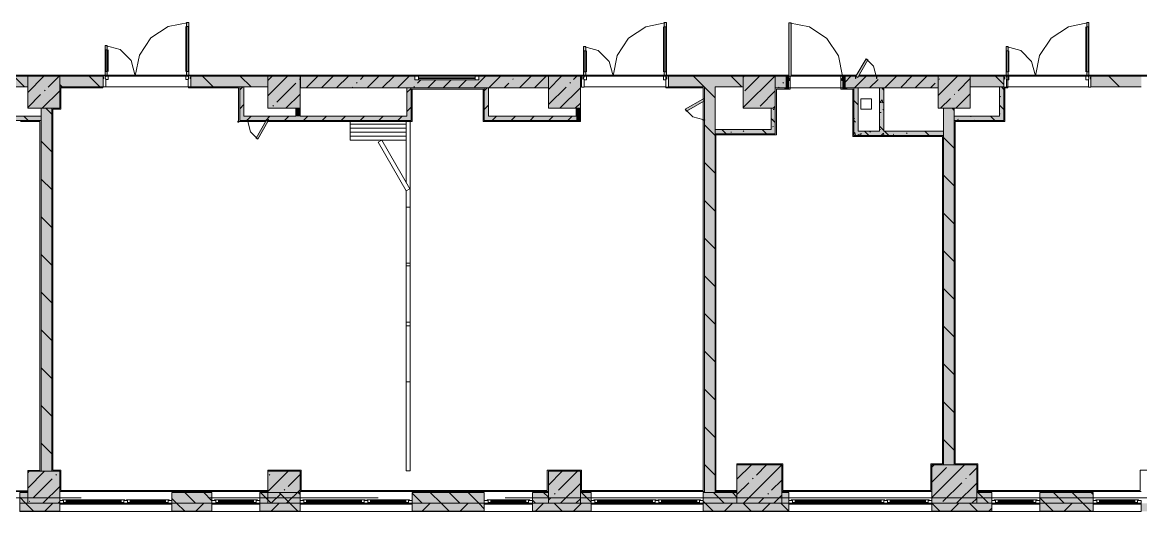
# Model space of a CAD drawing. Header units: millimetres. Extents: x -3817 to 677485, y -22715 to 103890.
# Drawn here: x 24046.1 to 24211, y -19605.9 to -19533.7 of the extents above; entities that cross this region are included whole.
import ezdxf

# ---------------------------------------------------------------- set-up
doc = ezdxf.new("R2010")
doc.units = ezdxf.units.MM
doc.layers.add('PDF _Геометрия', color=7, linetype='Continuous', true_color=0x1d1d1d)
doc.layers.add('PDF _Сплошная заливка', color=7, linetype='Continuous', true_color=0xffffff)

msp = doc.modelspace()

# ---------------------------------------------------------------- hatches: boundary and pattern name
at = {"layer": 'PDF _Сплошная заливка', "true_color": 0xe2e2e2, "transparency": 33554559}
msp.add_hatch(color=254, dxfattribs=at).paths.add_polyline_path([(24140.78, -19541.63), (24141.09, -19541.63), (24141.09, -19533.76), (24140.78, -19533.76), (24140.78, -19540.34)])
at = {"layer": 'PDF _Сплошная заливка', "transparency": 33554559}
h = msp.add_hatch(color=256, dxfattribs=at)
h.paths.add_polyline_path([(24082.35, -19543.25), (24082.35, -19541.67), (24070.98, -19541.67), (24070.98, -19543.25), (24078.81, -19543.25)], flags=0)
h.paths.add_polyline_path([(24042.2, -19543.25), (24046.92, -19543.25), (24046.92, -19541.67), (24041.41, -19541.67), (24041.41, -19542.22), (24035.11, -19542.22), (24035.11, -19541.67), (24016.21, -19541.67), (24016.21, -19543.25), (24041.57, -19543.25)], flags=0)
h.paths.add_polyline_path([(23995.07, -19543.25), (24011.49, -19543.25), (24011.49, -19541.67), (23995.07, -19541.67)], flags=0)
h.paths.add_polyline_path([(24058.03, -19543.25), (24058.03, -19541.67), (24051.65, -19541.67), (24051.65, -19543.25), (24053.96, -19543.25)], flags=0)
h.paths.add_polyline_path([(23982.12, -19543.25), (23982.12, -19541.67), (23980.55, -19541.67), (23980.55, -19543.25)], flags=0)
for points in [[(24123.69, -19543.4), (24123.69, -19541.67), (24113.45, -19541.67), (24113.45, -19542.22), (24104, -19542.22), (24104, -19541.67), (24087.16, -19541.67), (24087.16, -19543.4), (24120.02, -19543.4)], [(24128.42, -19546.39), (24128.42, -19541.67), (24123.69, -19541.67), (24123.69, -19546.39), (24127.36, -19546.39)], [(24142.05, -19543.25), (24152.43, -19543.25), (24152.43, -19541.67), (24141.41, -19541.67), (24141.41, -19543.25)], [(24048.89, -19548.21), (24048.89, -19547.58), (24042.2, -19547.58), (24042.2, -19548.21), (24046.62, -19548.21)], [(24102.83, -19548.21), (24102.83, -19547.58), (24078.18, -19547.58), (24078.18, -19548.21), (24090.66, -19548.21)], [(24127.79, -19548.21), (24127.79, -19547.58), (24114.24, -19547.58), (24114.24, -19548.21), (24127.36, -19548.21)], [(24183.48, -19598.99), (24183.54, -19598.99), (24183.54, -19546.39), (24181.96, -19546.39), (24181.96, -19598.99)], [(24082.35, -19604.66), (24087.08, -19604.66), (24087.08, -19599.94), (24082.35, -19599.94), (24082.35, -19601.98)], [(24123.69, -19604.66), (24128.42, -19604.66), (24128.42, -19599.94), (24123.69, -19599.94), (24123.69, -19601.98)]]:
    msp.add_hatch(color=256, dxfattribs=at).paths.add_polyline_path(points)
h = msp.add_hatch(color=256, dxfattribs=at)
h.paths.add_polyline_path([(24181.17, -19543.4), (24181.17, -19541.67), (24169.41, -19541.67), (24169.32, -19541.83), (24168.97, -19541.67), (24167.43, -19541.67), (24167.43, -19543.4), (24178.75, -19543.4)], flags=0)
h.paths.add_polyline_path([(24157.15, -19543.4), (24158.77, -19543.4), (24158.77, -19541.67), (24157.15, -19541.67)], flags=0)
h = msp.add_hatch(color=256, dxfattribs=at)
h.paths.add_polyline_path([(24250.3, -19543.25), (24250.3, -19541.67), (24234.71, -19541.67), (24234.71, -19542.22), (24225.26, -19542.22), (24225.26, -19541.67), (24215.81, -19541.67), (24215.81, -19543.25), (24244.79, -19543.25)], flags=0)
h.paths.add_polyline_path([(24190.22, -19543.25), (24190.85, -19543.25), (24190.86, -19541.67), (24185.89, -19541.67), (24185.89, -19543.25), (24186.09, -19543.25)], flags=0)
h.paths.add_polyline_path([(24203.69, -19543.25), (24211.09, -19543.25), (24211.09, -19541.67), (24203.69, -19541.67)], flags=0)
h = msp.add_hatch(color=256, dxfattribs=at)
h.paths.add_polyline_path([(24217.86, -19604.66), (24217.86, -19603.09), (24215.81, -19603.09), (24215.81, -19604.66)], flags=0)
h.paths.add_polyline_path([(24204, -19604.66), (24204, -19603.09), (24196.13, -19603.09), (24196.13, -19604.66), (24200.77, -19604.66)], flags=0)
h.paths.add_polyline_path([(24237.47, -19604.66), (24243.21, -19604.66), (24243.21, -19603.09), (24234.4, -19603.09), (24234.4, -19604.66)], flags=0)
h.paths.add_polyline_path([(24123.69, -19604.66), (24123.69, -19603.09), (24121.33, -19603.09), (24121.33, -19604.66)], flags=0)
h.paths.add_polyline_path([(24129.99, -19604.66), (24129.99, -19603.09), (24128.42, -19603.09), (24128.42, -19604.66)], flags=0)
h.paths.add_polyline_path([(24146.52, -19604.66), (24151.49, -19604.66), (24151.49, -19603.09), (24146.52, -19603.09)], flags=0)
h.paths.add_polyline_path([(24105.34, -19604.66), (24114.24, -19604.66), (24114.24, -19603.09), (24103.61, -19603.09), (24103.61, -19604.66)], flags=0)
h.paths.add_polyline_path([(24158.1, -19604.66), (24159.12, -19604.66), (24159.12, -19603.09), (24158.1, -19603.09), (24158.1, -19604.51)], flags=0)
h.paths.add_polyline_path([(24189.05, -19604.66), (24189.05, -19603.09), (24186.84, -19603.09), (24186.84, -19604.66)], flags=0)
h.paths.add_polyline_path([(24081.17, -19604.66), (24087.08, -19604.66), (24087.08, -19603.09), (24081.17, -19603.09)], flags=0)
h.paths.add_polyline_path([(24038.65, -19604.66), (24038.65, -19603.09), (24032.75, -19603.09), (24032.75, -19604.66)], flags=0)
h.paths.add_polyline_path([(24046.92, -19604.66), (24046.92, -19603.09), (24045.74, -19603.09), (24045.74, -19604.66), (24046.62, -19604.66)], flags=0)
h.paths.add_polyline_path([(24068.18, -19604.66), (24074.09, -19604.66), (24074.09, -19603.09), (24068.18, -19603.09)], flags=0)
h.paths.add_polyline_path([(24009.92, -19604.66), (24011.49, -19604.66), (24011.49, -19603.09), (24004.96, -19603.09), (24004.96, -19604.66)], flags=0)
h = msp.add_hatch(color=256, dxfattribs=at)
h.paths.add_polyline_path([(24234.4, -19605.84), (24243.21, -19605.84), (24243.21, -19604.66), (24234.4, -19604.66)], flags=0)
h.paths.add_polyline_path([(24252.82, -19605.84), (24252.82, -19604.66), (24250.3, -19604.66), (24250.3, -19605.84), (24252.15, -19605.84)], flags=0)
h.paths.add_polyline_path([(24159.12, -19605.84), (24159.12, -19604.66), (24146.52, -19604.66), (24146.52, -19605.84), (24149.39, -19605.84)], flags=0)
h.paths.add_polyline_path([(24180.22, -19605.84), (24189.05, -19605.84), (24189.05, -19604.66), (24180.22, -19604.66)], flags=0)
h.paths.add_polyline_path([(24127.36, -19605.84), (24129.99, -19605.84), (24129.99, -19604.66), (24121.33, -19604.66), (24121.33, -19605.84)], flags=0)
h.paths.add_polyline_path([(24196.13, -19605.84), (24204, -19605.84), (24204, -19604.66), (24196.13, -19604.66)], flags=0)
h.paths.add_polyline_path([(24215.81, -19605.84), (24217.86, -19605.84), (24217.86, -19604.66), (24211.09, -19604.66), (24211.09, -19605.84), (24215.45, -19605.84)], flags=0)
h.paths.add_polyline_path([(24087.08, -19605.84), (24087.08, -19604.66), (24081.17, -19604.66), (24081.17, -19605.84), (24083.32, -19605.84)], flags=0)
h.paths.add_polyline_path([(24051.65, -19605.84), (24051.65, -19604.66), (24045.74, -19604.66), (24045.74, -19605.84), (24046.62, -19605.84)], flags=0)
h.paths.add_polyline_path([(24114.24, -19605.84), (24114.24, -19604.66), (24103.61, -19604.66), (24103.61, -19605.84), (24105.34, -19605.84)], flags=0)
h.paths.add_polyline_path([(24068.18, -19605.84), (24074.09, -19605.84), (24074.09, -19604.66), (24068.18, -19604.66)], flags=0)
h.paths.add_polyline_path([(24038.65, -19605.84), (24038.65, -19604.66), (24032.75, -19604.66), (24032.75, -19605.84)], flags=0)
h.paths.add_polyline_path([(23980.55, -19605.84), (23980.55, -19604.66), (23949.13, -19604.66), (23949.13, -19605.84), (23973.21, -19605.84)], flags=0)
h.paths.add_polyline_path([(24009.92, -19605.84), (24016.21, -19605.84), (24016.21, -19604.66), (24004.96, -19604.66), (24004.96, -19605.84)], flags=0)

# ---------------------------------------------------------------- linework, layer by layer
at = {"layer": 'PDF _Геометрия', "color": 253, "lineweight": 9, "true_color": 0xaaaaaa}
for points in [[(24058.42, -19542.14), (24058.77, -19542.14), (24058.77, -19541.59), (24058.34, -19541.59), (24058.34, -19537.14), (24060.57, -19537.74), (24062.19, -19539.37), (24062.79, -19541.59), (24063.39, -19538.58), (24065.1, -19536.02), (24067.65, -19534.32), (24070.66, -19533.72), (24070.66, -19541.59), (24070.23, -19541.59), (24070.23, -19542.14), (24070.58, -19542.14)], [(24070.24, -19534.35), (24070.24, -19540.96)], [(24070.66, -19534.35), (24070.35, -19534.35)], [(24070.58, -19534.35), (24070.58, -19540.96)], [(24128.97, -19542.18), (24129.32, -19542.18), (24129.32, -19541.63), (24128.89, -19541.63), (24128.89, -19537.3), (24131.05, -19537.88), (24132.64, -19539.47), (24133.22, -19541.63), (24133.82, -19538.62), (24135.52, -19536.06), (24138.08, -19534.36), (24141.09, -19533.76), (24141.09, -19541.63), (24140.66, -19541.63), (24140.66, -19542.18), (24141.01, -19542.18)], [(24140.67, -19534.39), (24140.67, -19541)], [(24141.09, -19534.39), (24140.78, -19534.39)], [(24141.01, -19534.39), (24141.01, -19541)], [(24167.04, -19541.67), (24166.44, -19538.66), (24164.73, -19536.1), (24162.18, -19534.4), (24159.16, -19533.8)], [(24191.25, -19542.18), (24191.6, -19542.18), (24191.6, -19541.63), (24191.17, -19541.63), (24191.17, -19537.3), (24193.34, -19537.88), (24194.92, -19539.47), (24195.5, -19541.63), (24196.1, -19538.62), (24197.81, -19536.06), (24200.36, -19534.36), (24203.38, -19533.76), (24203.38, -19541.63), (24202.94, -19541.63), (24202.94, -19542.18), (24203.3, -19542.18)], [(24202.95, -19534.39), (24202.95, -19541)], [(24203.38, -19534.39), (24203.06, -19534.39)], [(24203.3, -19534.39), (24203.3, -19541)], [(24058.34, -19537.77), (24058.66, -19537.77)], [(24058.42, -19537.77), (24058.42, -19540.96)], [(24058.77, -19537.77), (24058.77, -19540.96)], [(24128.89, -19537.93), (24129.2, -19537.93)], [(24128.97, -19537.93), (24128.97, -19541)], [(24129.31, -19537.93), (24129.31, -19541)], [(24172.04, -19541.67), (24171.63, -19540.17), (24170.54, -19539.08)], [(24191.17, -19537.93), (24191.49, -19537.93)], [(24191.25, -19537.93), (24191.25, -19541)], [(24191.6, -19537.93), (24191.6, -19541)], [(24058.34, -19540.96), (24058.66, -19540.96)], [(24070.66, -19540.96), (24070.35, -19540.96)], [(24128.89, -19541), (24129.2, -19541)], [(24141.09, -19541), (24140.78, -19541)], [(24191.17, -19541), (24191.49, -19541)], [(24203.38, -19541), (24203.06, -19541)], [(24070.62, -19541.63), (24070.62, -19541.51), (24058.02, -19541.51), (24017.44, -19541.51), (24159.16, -19541.51), (24141.09, -19541.51)], [(24058.02, -19541.67), (24058.02, -19541.51), (24058.02, -19541.67)], [(24058.34, -19541.75), (24058.34, -19542.06)], [(24070.62, -19542.06), (24070.62, -19541.67)], [(24128.42, -19541.67), (24128.42, -19541.51), (24070.66, -19541.51)], [(24070.66, -19541.75), (24070.66, -19542.06)], [(24141.01, -19543.28), (24141.01, -19543.4), (24146.53, -19543.4), (24146.53, -19545.17), (24146.53, -19543.4), (24141.01, -19543.4), (24141.01, -19541.51), (24128.42, -19541.51), (24128.42, -19548.36), (24114.09, -19548.36), (24114.09, -19543.56), (24103.61, -19543.56), (24103.61, -19548.36), (24082.34, -19548.36), (24103.61, -19548.36), (24103.61, -19543.56), (24114.09, -19543.56), (24114.09, -19548.36), (24128.42, -19548.36), (24128.42, -19548.21)], [(24128.89, -19541.79), (24128.89, -19542.1)], [(24141.09, -19541.79), (24141.09, -19542.1)], [(24151.49, -19602.77), (24148.38, -19602.77), (24148.38, -19550.33), (24157.32, -19550.33), (24157.32, -19543.56), (24159.32, -19543.56), (24157.32, -19543.56), (24157.32, -19550.33), (24148.38, -19550.33), (24148.38, -19602.77), (24151.49, -19602.77), (24151.49, -19598.83), (24158.26, -19598.83), (24158.26, -19602.77), (24180.07, -19602.77), (24180.07, -19598.83), (24181.8, -19598.83), (24181.8, -19550.57), (24168.57, -19550.57), (24168.57, -19543.56), (24166.8, -19543.56), (24166.8, -19541.51), (24159.48, -19541.51), (24169.13, -19541.51), (24166.8, -19541.51), (24166.8, -19541.67)], [(24159.32, -19541.67), (24159.32, -19543.56), (24159.32, -19543.4)], [(24191.17, -19541.51), (24169.5, -19541.51), (24252.82, -19541.51), (24211.09, -19541.51), (24211.09, -19541.67), (24211.09, -19541.51), (24191.41, -19541.51), (24191.41, -19543.4), (24191.41, -19543.25)], [(24191.17, -19541.79), (24191.17, -19542.1)], [(24203.38, -19541.79), (24203.38, -19542.1)], [(24011.49, -19602.77), (23980.7, -19602.77), (23980.7, -19543.4), (23982.91, -19543.4), (23980.7, -19543.4), (23980.7, -19602.77), (24011.49, -19602.77), (24011.49, -19599.77), (24016.37, -19599.77), (24016.37, -19602.81), (24046.92, -19602.81), (24046.92, -19599.81), (24048.73, -19599.81), (24048.73, -19548.36), (24045.88, -19548.36), (24048.73, -19548.36), (24048.73, -19599.81), (24046.92, -19599.81), (24046.92, -19599.94)], [(24082.35, -19602.77), (24051.8, -19602.77), (24051.8, -19599.78), (24050.62, -19599.78), (24050.62, -19546.55), (24051.8, -19546.55), (24051.8, -19543.4), (24058.02, -19543.4), (24058.02, -19543.25), (24058.02, -19543.4), (24051.8, -19543.4), (24051.8, -19546.55), (24050.62, -19546.55), (24050.62, -19599.78), (24051.8, -19599.78), (24051.8, -19602.77), (24082.35, -19602.77), (24082.35, -19599.78), (24087.24, -19599.78), (24087.24, -19602.77), (24123.53, -19602.77), (24123.53, -19599.78), (24128.57, -19599.78), (24128.57, -19602.77), (24146.53, -19602.77), (24146.53, -19545.38), (24146.53, -19602.77), (24128.57, -19602.77), (24128.57, -19599.78), (24123.53, -19599.78), (24123.53, -19602.77), (24087.24, -19602.77), (24087.24, -19599.78), (24082.35, -19599.78), (24082.35, -19599.94)], [(24166.8, -19543.4), (24166.8, -19543.56), (24168.57, -19543.56), (24168.57, -19550.57), (24181.8, -19550.57), (24181.8, -19598.83), (24180.07, -19598.83), (24180.07, -19602.77), (24158.26, -19602.77), (24158.26, -19598.83), (24151.49, -19598.83)], [(24215.97, -19599.78), (24210.93, -19599.78), (24210.93, -19602.77), (24186.99, -19602.77), (24186.99, -19598.83), (24183.69, -19598.83), (24183.69, -19548.36), (24191.01, -19548.36), (24191.01, -19543.4), (24191.41, -19543.4), (24191.01, -19543.4), (24191.01, -19548.36), (24183.69, -19548.36), (24183.69, -19598.83), (24186.99, -19598.83), (24186.99, -19602.77), (24210.93, -19602.77), (24210.93, -19599.78), (24215.97, -19599.78)], [(24146.47, -19548.05), (24144.97, -19547.65), (24143.88, -19546.55)], [(24079.36, -19548.37), (24079.76, -19549.87), (24080.86, -19550.96)], [(24102.71, -19551.12), (24094.45, -19551.12), (24094.45, -19548.21)], [(24094.45, -19548.76), (24102.71, -19548.76)], [(24094.45, -19549.35), (24102.71, -19549.35)], [(24102.71, -19557.35), (24102.71, -19548.2)], [(24102.71, -19558.53), (24102.71, -19599.9), (24103.3, -19599.9), (24103.3, -19548.21)], [(24094.45, -19549.94), (24102.71, -19549.94)], [(24094.45, -19550.53), (24102.71, -19550.53)], [(24046.92, -19602.81), (24016.37, -19602.81), (24016.37, -19599.77), (24011.49, -19599.77), (24011.49, -19599.94)], [(23915.78, -19603.87), (24014.2, -19603.87), (24054.82, -19603.87)], [(24073.57, -19603.87), (24098.57, -19603.87)], [(24117.32, -19603.87), (24157.94, -19603.87), (24256.36, -19603.87)]]:
    msp.add_lwpolyline(points, dxfattribs=at)
for points in [[(24070.35, -19541.59), (24070.66, -19541.59), (24070.66, -19533.72), (24070.35, -19533.72), (24070.35, -19541.59), (24070.66, -19541.59), (24070.66, -19533.72), (24070.35, -19533.72)], [(24140.78, -19541.63), (24141.09, -19541.63), (24141.09, -19533.76), (24140.78, -19533.76), (24140.78, -19541.63), (24141.09, -19541.63), (24141.09, -19533.76), (24140.78, -19533.76)], [(24159.16, -19533.8), (24159.16, -19541.67), (24159.48, -19541.67), (24159.48, -19533.8)], [(24203.06, -19541.63), (24203.38, -19541.63), (24203.38, -19533.76), (24203.06, -19533.76), (24203.06, -19541.63), (24203.38, -19541.63), (24203.38, -19533.76), (24203.06, -19533.76)], [(24058.66, -19541.59), (24058.34, -19541.59), (24058.34, -19537.14), (24058.66, -19537.14), (24058.66, -19541.59), (24058.66, -19537.14), (24058.34, -19537.14), (24058.34, -19541.59)], [(24129.2, -19541.63), (24128.89, -19541.63), (24128.89, -19537.3), (24129.2, -19537.3), (24129.2, -19541.63), (24129.2, -19537.3), (24128.89, -19537.3), (24128.89, -19541.63)], [(24191.49, -19541.63), (24191.17, -19541.63), (24191.17, -19537.3), (24191.49, -19537.3), (24191.49, -19541.63), (24191.49, -19537.3), (24191.17, -19537.3), (24191.17, -19541.63)], [(24170.54, -19539.08), (24169.04, -19541.67), (24169.32, -19541.83), (24170.81, -19539.24)], [(24159.08, -19541.67), (24159.08, -19541.61), (24158.53, -19541.61), (24158.53, -19541.67)], [(24158.97, -19543.4), (24158.97, -19541.67), (24158.77, -19541.67), (24158.77, -19543.4)], [(24159.16, -19541.67), (24158.97, -19541.67), (24158.97, -19542.3), (24159.24, -19542.3), (24159.24, -19541.99), (24159.16, -19541.99)], [(24159.08, -19541.68), (24159.08, -19541.67), (24158.97, -19541.67), (24158.97, -19541.68)], [(24159.08, -19543.4), (24159.08, -19542.3), (24158.97, -19542.3), (24158.97, -19543.4)], [(24167.04, -19541.67), (24167.04, -19541.99), (24166.96, -19541.99), (24166.96, -19542.3), (24167.23, -19542.3), (24167.23, -19541.67)], [(24167.11, -19541.67), (24167.67, -19541.67), (24167.67, -19541.61), (24167.11, -19541.61)], [(24167.11, -19541.68), (24167.23, -19541.68), (24167.23, -19541.67), (24167.11, -19541.67)], [(24167.11, -19543.4), (24167.23, -19543.4), (24167.23, -19542.3), (24167.11, -19542.3)], [(24167.23, -19543.4), (24167.43, -19543.4), (24167.43, -19541.67), (24167.23, -19541.67)], [(24169, -19541.99), (24169, -19541.67), (24168.97, -19541.67), (24168.97, -19541.99)], [(24172.08, -19541.99), (24172.11, -19541.99), (24172.11, -19541.67), (24172.08, -19541.67)], [(24070.62, -19543.25), (24070.62, -19543.4), (24078.02, -19543.4), (24078.02, -19548.36), (24081.99, -19548.36), (24078.02, -19548.36), (24078.02, -19543.4), (24070.62, -19543.4)], [(24159.08, -19543.47), (24159.08, -19543.4), (24158.53, -19543.4), (24158.53, -19543.47)], [(24167.11, -19543.47), (24167.67, -19543.47), (24167.67, -19543.4), (24167.11, -19543.4)], [(24143.88, -19546.55), (24144.03, -19546.82), (24146.63, -19545.33), (24146.47, -19545.06)], [(24146.78, -19545.02), (24146.78, -19544.98), (24146.47, -19544.98), (24146.47, -19545.02)], [(24171.33, -19544.98), (24169.75, -19544.98), (24169.75, -19546.55), (24171.33, -19546.55)], [(24169.75, -19544.98), (24171.33, -19544.98), (24171.33, -19546.55), (24169.75, -19546.55)], [(24079.32, -19548.06), (24079.28, -19548.06), (24079.28, -19548.37), (24079.32, -19548.37)], [(24080.86, -19550.96), (24082.35, -19548.37), (24082.08, -19548.21), (24080.59, -19550.8)], [(24082.39, -19548.06), (24082.39, -19548.37), (24082.43, -19548.37), (24082.43, -19548.06)], [(24146.78, -19548.09), (24146.47, -19548.09), (24146.47, -19548.13), (24146.78, -19548.13)], [(24103.25, -19558.28), (24099.11, -19551.12), (24098.6, -19551.41), (24102.73, -19558.57)], [(24102.73, -19558.57), (24098.6, -19551.41), (24099.11, -19551.12), (24103.25, -19558.28)], [(24103.3, -19569.27), (24103.3, -19561), (24102.71, -19561), (24102.71, -19569.27)], [(24102.71, -19569.27), (24102.71, -19561), (24103.3, -19561), (24103.3, -19569.27)], [(24103.3, -19577.93), (24103.3, -19569.66), (24102.71, -19569.66), (24102.71, -19577.93)], [(24102.71, -19577.93), (24102.71, -19569.66), (24103.3, -19569.66), (24103.3, -19577.93)], [(24103.3, -19586.75), (24103.3, -19578.48), (24102.71, -19578.48), (24102.71, -19586.75)], [(24102.71, -19586.75), (24102.71, -19578.48), (24103.3, -19578.48), (24103.3, -19586.75)]]:
    msp.add_lwpolyline(points, close=True, dxfattribs=at)
at = {"layer": 'PDF _Геометрия', "color": 7, "lineweight": 9}
for points in [[(24051.65, -19543.25), (24058.03, -19543.25), (24058.03, -19541.67), (24020.15, -19541.67), (24017, -19541.67), (23995.07, -19541.67), (23995.07, -19543.25), (24006.54, -19543.25), (24006.54, -19548.21), (24007.17, -19548.21), (24012.28, -19548.21), (24012.28, -19547.58)], [(24046.44, -19543.25), (24044.87, -19541.67)], [(24046.92, -19544.05), (24049.3, -19541.67)], [(24049.96, -19543.26), (24051.54, -19541.67)], [(24057.58, -19543.25), (24056, -19541.67)], [(24058.03, -19542.06), (24058.03, -19541.67)], [(24058.39, -19541.67), (24070.62, -19541.67)], [(24070.98, -19541.67), (24070.98, -19542.06)], [(24086.45, -19546.39), (24086.45, -19547.58), (24078.81, -19547.58), (24078.81, -19543.25), (24082.35, -19543.25), (24082.35, -19541.67), (24070.98, -19541.67), (24070.98, -19543.25), (24078.18, -19543.25), (24078.18, -19547.58), (24078.18, -19548.21), (24102.83, -19548.21), (24103.46, -19548.21), (24103.46, -19543.4)], [(24074.28, -19543.25), (24072.7, -19541.67)], [(24079.85, -19543.25), (24078.27, -19541.67)], [(24082.35, -19544.54), (24085.22, -19541.67)], [(24082.35, -19542.29), (24082.97, -19541.67)], [(24083.63, -19545.5), (24086.44, -19542.7)], [(24087, -19542.14), (24087.08, -19542.06)], [(24114.87, -19543.4), (24123.69, -19543.4), (24123.69, -19541.67), (24087.16, -19541.67), (24087.16, -19543.4), (24102.83, -19543.4)], [(24087.98, -19543.4), (24089.71, -19541.67)], [(24090.22, -19543.4), (24091.95, -19541.67)], [(24092.47, -19543.4), (24094.2, -19541.67)], [(24095.42, -19542.7), (24095.51, -19542.6)], [(24095.98, -19542.14), (24096.44, -19541.67)], [(24096.96, -19543.4), (24098.69, -19541.67)], [(24099.2, -19543.4), (24100.93, -19541.67)], [(24101.45, -19543.4), (24103.18, -19541.67)], [(24113.45, -19541.67), (24104, -19541.67)], [(24104, -19542.22), (24113.45, -19542.22)], [(24104.4, -19542.7), (24104.87, -19542.22)], [(24112.9, -19541.91), (24104.55, -19541.91)], [(24112.9, -19541.99), (24104.55, -19541.99)], [(24105.94, -19543.4), (24107.12, -19542.22)], [(24108.18, -19543.4), (24109.36, -19542.22)], [(24110.43, -19543.4), (24111.61, -19542.22)], [(24112.82, -19543.26), (24114.4, -19541.67)], [(24114.92, -19543.4), (24116.65, -19541.67)], [(24117.16, -19543.4), (24117.87, -19542.7)], [(24118.43, -19542.14), (24118.52, -19542.04)], [(24119.41, -19543.4), (24121.14, -19541.67)], [(24121.65, -19543.4), (24123.38, -19541.67)], [(24123.69, -19543.61), (24125.63, -19541.67)], [(24126.85, -19542.7), (24126.94, -19542.6)], [(24127.41, -19542.14), (24127.87, -19541.67)], [(24128.48, -19541.77), (24128.44, -19541.73)], [(24128.57, -19541.86), (24128.49, -19541.78)], [(24128.57, -19542.1), (24128.57, -19541.67)], [(24128.96, -19541.67), (24141.02, -19541.67)], [(24156.52, -19546.39), (24156.52, -19549.54), (24148.26, -19549.54), (24148.26, -19543.25), (24152.43, -19543.25), (24152.43, -19541.67), (24141.41, -19541.67), (24141.41, -19543.25), (24146.69, -19543.25), (24146.69, -19603.09), (24146.52, -19603.09), (24146.52, -19604.66), (24159.12, -19604.66), (24159.12, -19603.09), (24158.1, -19603.09)], [(24141.41, -19541.67), (24141.41, -19542.1)], [(24146.66, -19543.25), (24145.08, -19541.67)], [(24152.23, -19543.25), (24150.65, -19541.67)], [(24152.43, -19541.81), (24152.57, -19541.67)], [(24152.43, -19546.3), (24157.06, -19541.67)], [(24152.66, -19543.82), (24154.81, -19541.67)], [(24158.53, -19541.67), (24157.15, -19541.67), (24157.15, -19543.4)], [(24158.28, -19542.7), (24158.37, -19542.6)], [(24158.77, -19543.4), (24158.77, -19541.67)], [(24159.16, -19541.67), (24167.11, -19541.67)], [(24167.43, -19542.52), (24168.28, -19541.67)], [(24167.43, -19541.67), (24167.43, -19543.4)], [(24168.97, -19541.67), (24167.67, -19541.67)], [(24168.8, -19543.4), (24170.53, -19541.67)], [(24181.96, -19546.39), (24181.96, -19549.78), (24173.14, -19549.78), (24173.14, -19543.4), (24181.17, -19543.4), (24181.17, -19541.67), (24172.11, -19541.67), (24169.41, -19541.67)], [(24171.04, -19543.4), (24172.31, -19542.14)], [(24173.29, -19543.4), (24175.02, -19541.67)], [(24175.68, -19543.26), (24177.26, -19541.67)], [(24177.78, -19543.4), (24179.51, -19541.67)], [(24180.02, -19543.4), (24180.73, -19542.7)], [(24181.17, -19544.5), (24184, -19541.67)], [(24181.29, -19542.14), (24181.38, -19542.04)], [(24184.09, -19543.82), (24185.89, -19542.02)], [(24190.85, -19543.25), (24190.86, -19543.25), (24190.86, -19541.67), (24184.71, -19541.67)], [(24190.86, -19542.9), (24189.62, -19541.67)], [(24190.86, -19543.25), (24190.86, -19541.67)], [(24191.24, -19541.67), (24203.31, -19541.67)], [(24211.09, -19543.25), (24203.69, -19543.25), (24203.69, -19541.67), (24252.51, -19541.67), (24252.82, -19541.67), (24250.3, -19541.67), (24250.3, -19545.61), (24252.82, -19545.61)], [(24203.69, -19541.67), (24203.69, -19542.1)], [(24207.9, -19543.25), (24206.33, -19541.67)], [(24028.81, -19547.58), (24028.81, -19548.21), (24034.95, -19548.21), (24034.95, -19547.58), (24034.95, -19543.25), (24041.57, -19543.25), (24041.57, -19548.21), (24042.2, -19548.21), (24048.89, -19548.21), (24048.89, -19547.58)], [(24048.89, -19546.39), (24048.89, -19547.58), (24042.2, -19547.58), (24042.2, -19543.25), (24046.92, -19543.25)], [(24046.92, -19546.29), (24048.83, -19544.38)], [(24049.07, -19546.39), (24051.65, -19543.81)], [(24049.4, -19543.82), (24049.49, -19543.73)], [(24052.01, -19543.25), (24051.65, -19542.88)], [(24070.98, -19543.25), (24058.03, -19543.25)], [(24078.18, -19543.68), (24078.62, -19543.25)], [(24078.81, -19543.25), (24078.18, -19543.25)], [(24084.99, -19546.39), (24087.08, -19544.3)], [(24114.24, -19543.4), (24103.46, -19543.4), (24102.83, -19543.4), (24102.83, -19547.58), (24087.08, -19547.58), (24087.08, -19545.61)], [(24094.71, -19543.4), (24094.86, -19543.26)], [(24102.83, -19544.09), (24103.46, -19543.46)], [(24103.84, -19543.26), (24103.93, -19543.17)], [(24114.24, -19543.81), (24114.65, -19543.4)], [(24123.69, -19545.85), (24126.29, -19543.26)], [(24125.39, -19546.39), (24128.42, -19543.37)], [(24141.02, -19543.25), (24128.96, -19543.25)], [(24148.26, -19544.85), (24146.69, -19543.28)], [(24148.26, -19550.17), (24156.52, -19550.17), (24157.15, -19550.17), (24157.15, -19543.4), (24158.53, -19543.4)], [(24154.91, -19546.06), (24157.15, -19543.82)], [(24157.57, -19543.4), (24157.72, -19543.26)], [(24167.11, -19543.4), (24159.08, -19543.4)], [(24167.67, -19543.4), (24168.73, -19543.4), (24168.73, -19550.41), (24169.36, -19550.41), (24181.96, -19550.41), (24181.96, -19598.99)], [(24169.36, -19543.4), (24168.97, -19543.4), (24168.73, -19543.4)], [(24173.14, -19543.4), (24172.51, -19543.4)], [(24183.53, -19544.38), (24183.63, -19544.29)], [(24183.54, -19598.99), (24183.54, -19548.21), (24190.85, -19548.21), (24190.85, -19547.58), (24190.85, -19543.25), (24190.22, -19543.25), (24185.89, -19543.25)], [(24190.22, -19543.25), (24190.22, -19547.58), (24183.54, -19547.58), (24183.54, -19546.39)], [(24183.76, -19546.39), (24185.89, -19544.27)], [(24203.3, -19543.25), (24191.24, -19543.25)], [(24078.18, -19546.46), (24078.81, -19545.83)], [(24083.07, -19546.06), (24083.16, -19545.97)], [(24114.24, -19546.59), (24114.87, -19545.96)], [(24127.64, -19546.39), (24128.42, -19545.62)], [(24169.75, -19544.98), (24169.75, -19546.55)], [(24181.52, -19546.39), (24182.97, -19544.94)], [(24048.89, -19548.21), (24048.89, -19599.94), (24050.47, -19599.94), (24050.47, -19546.39)], [(24050.47, -19547.27), (24049.59, -19546.39)], [(24051.64, -19546.06), (24051.65, -19546.06)], [(24079.22, -19548.21), (24079.85, -19547.58)], [(24082.01, -19548.21), (24082.64, -19547.58)], [(24084.79, -19548.21), (24085.42, -19547.58)], [(24086.45, -19546.55), (24086.6, -19546.39)], [(24087.57, -19548.21), (24088.2, -19547.58)], [(24090.36, -19548.21), (24090.99, -19547.58)], [(24093.14, -19548.21), (24093.77, -19547.58)], [(24095.93, -19548.21), (24096.56, -19547.58)], [(24098.71, -19548.21), (24099.34, -19547.58)], [(24101.49, -19548.21), (24102.12, -19547.58)], [(24102.83, -19546.87), (24103.46, -19546.24)], [(24115.41, -19548.21), (24116.04, -19547.58)], [(24118.2, -19548.21), (24118.83, -19547.58)], [(24120.98, -19548.21), (24121.61, -19547.58)], [(24123.76, -19548.21), (24124.39, -19547.58)], [(24126.55, -19548.21), (24127.18, -19547.58)], [(24127.79, -19546.97), (24128.36, -19546.39)], [(24156.82, -19546.39), (24157.15, -19546.06)], [(24183.54, -19546.72), (24183.21, -19546.39)], [(24183.54, -19547.58), (24183.54, -19548.21)], [(24148.26, -19550.42), (24146.69, -19548.84)], [(24151.49, -19603.09), (24148.26, -19603.09), (24148.26, -19550.17), (24148.26, -19549.54)], [(24181.96, -19550.41), (24181.96, -19549.78)], [(24183.54, -19552.29), (24181.96, -19550.71)], [(24050.47, -19552.84), (24048.89, -19551.26)], [(24148.26, -19555.99), (24146.69, -19554.41)], [(24050.47, -19558.4), (24048.89, -19556.83)], [(24183.54, -19557.85), (24181.96, -19556.28)], [(24148.26, -19561.55), (24146.69, -19559.98)], [(24050.47, -19563.97), (24048.89, -19562.4)], [(24183.54, -19563.42), (24181.96, -19561.85)], [(24148.26, -19567.12), (24146.69, -19565.55)], [(24183.54, -19568.99), (24181.96, -19567.41)], [(24050.47, -19569.54), (24048.89, -19567.96)], [(24148.26, -19572.69), (24146.69, -19571.11)], [(24050.47, -19575.11), (24048.89, -19573.53)], [(24183.54, -19574.56), (24181.96, -19572.98)], [(24148.26, -19578.26), (24146.69, -19576.68)], [(24183.54, -19580.12), (24181.96, -19578.55)], [(24050.47, -19580.67), (24048.89, -19579.1)], [(24148.26, -19583.82), (24146.69, -19582.25)], [(24050.47, -19586.24), (24048.89, -19584.67)], [(24183.54, -19585.69), (24181.96, -19584.12)], [(24148.26, -19589.39), (24146.69, -19587.82)], [(24050.47, -19591.81), (24048.89, -19590.23)], [(24183.54, -19591.26), (24181.96, -19589.68)], [(24148.26, -19594.96), (24146.69, -19593.38)], [(24183.54, -19596.83), (24181.96, -19595.25)], [(24050.47, -19597.38), (24048.89, -19595.8)], [(24046.92, -19602.42), (24049.4, -19599.94)], [(24046.92, -19600.17), (24047.16, -19599.94)], [(24051.08, -19600.51), (24051.17, -19600.41)], [(24051.64, -19599.94), (24051.65, -19599.94)], [(24082.35, -19602.91), (24085.32, -19599.94)], [(24082.51, -19600.51), (24082.6, -19600.41)], [(24083.07, -19599.94), (24083.08, -19599.94)], [(24085.32, -19602.19), (24087.08, -19600.43)], [(24123.69, -19601.98), (24125.73, -19599.94)], [(24125.16, -19602.75), (24127.97, -19599.94)], [(24148.26, -19600.53), (24146.69, -19598.95)], [(24151.49, -19601.12), (24153.62, -19598.99)], [(24152.44, -19604.66), (24158.1, -19599)], [(24154.35, -19600.51), (24155.86, -19598.99)], [(24180.22, -19599.33), (24180.56, -19598.99)], [(24180.22, -19603.82), (24185.05, -19598.99)], [(24180.22, -19601.57), (24182.41, -19599.38)], [(24185.78, -19600.51), (24186.84, -19599.45)], [(24047.71, -19603.87), (24050.52, -19601.07)], [(24125.5, -19604.66), (24128.42, -19601.74)], [(24151.49, -19603.37), (24153.23, -19601.63)], [(24153.79, -19601.07), (24153.88, -19600.97)], [(24156.59, -19602.75), (24158.1, -19601.24)], [(24181.85, -19604.43), (24184.66, -19601.63)], [(24183.87, -19604.66), (24186.84, -19601.69)], [(24185.22, -19601.07), (24185.31, -19600.97)], [(24046.92, -19602.93), (24016.21, -19602.93), (24046.92, -19602.93)], [(24046.92, -19603.09), (24046.92, -19602.93)], [(24049.17, -19604.66), (24051.65, -19602.18)], [(24068.18, -19604.66), (24051.65, -19604.66), (24051.65, -19602.93)], [(24051.65, -19602.93), (24082.35, -19602.93), (24051.65, -19602.93)], [(24071.67, -19604.66), (24070.09, -19603.09)], [(24074.09, -19604.3), (24072.88, -19603.09)], [(24082.8, -19604.66), (24081.23, -19603.09)], [(24082.35, -19603.09), (24082.35, -19602.93)], [(24082.84, -19604.66), (24084.19, -19603.31)], [(24086.77, -19605.84), (24085.59, -19604.66), (24084.01, -19603.09)], [(24084.75, -19602.75), (24084.85, -19602.66)], [(24085.09, -19604.66), (24087.08, -19602.67)], [(24087.08, -19603.37), (24086.8, -19603.09)], [(24103.61, -19604.66), (24087.08, -19604.66), (24087.08, -19602.93)], [(24123.69, -19602.93), (24087.08, -19602.93), (24123.69, -19602.93)], [(24105.07, -19604.66), (24103.61, -19603.2)], [(24109.04, -19605.84), (24107.86, -19604.66), (24106.28, -19603.09)], [(24110.64, -19604.66), (24109.07, -19603.09)], [(24114.24, -19605.48), (24113.42, -19604.66), (24111.85, -19603.09)], [(24123.69, -19603.09), (24121.33, -19603.09), (24121.33, -19604.66), (24129.99, -19604.66), (24129.99, -19603.09), (24128.42, -19603.09)], [(24123.69, -19603.79), (24122.98, -19603.09)], [(24124.6, -19603.31), (24124.7, -19603.22)], [(24129.99, -19604.52), (24128.55, -19603.09)], [(24146.69, -19603.09), (24148.26, -19603.09)], [(24149.61, -19604.66), (24148.04, -19603.09)], [(24151.49, -19603.75), (24150.82, -19603.09)], [(24156.03, -19603.31), (24156.13, -19603.22)], [(24156.93, -19604.66), (24158.1, -19603.49)], [(24180.22, -19603.09), (24180.22, -19604.66), (24189.05, -19604.66), (24189.05, -19603.09), (24186.84, -19603.09)], [(24188.59, -19604.66), (24187.01, -19603.09)], [(24199.72, -19604.66), (24198.15, -19603.09)], [(24203.69, -19605.84), (24202.51, -19604.66), (24200.93, -19603.09)], [(24204, -19603.37), (24203.71, -19603.09)], [(24047.79, -19605.84), (24046.61, -19604.66), (24045.74, -19603.79)], [(24047.15, -19604.43), (24047.24, -19604.34)], [(24049.43, -19605.84), (24050.61, -19604.66)], [(24051.41, -19604.66), (24051.65, -19604.43)], [(24052.2, -19604.25), (24051.65, -19604.25)], [(24051.65, -19604.66), (24068.18, -19604.66)], [(24051.65, -19604.66), (24051.65, -19605.9)], [(24051.65, -19604.8), (24068.18, -19604.8)], [(24052.04, -19604.17), (24061.25, -19604.17)], [(24052.59, -19604.17), (24052.59, -19604.57)], [(24052.59, -19604.33), (24060.7, -19604.33)], [(24060.7, -19604.41), (24052.59, -19604.41)], [(24060.7, -19604.17), (24060.7, -19604.57)], [(24061.65, -19604.25), (24061.09, -19604.25)], [(24061.49, -19604.17), (24067.79, -19604.17)], [(24062.04, -19604.17), (24062.04, -19604.57)], [(24062.04, -19604.33), (24067.24, -19604.33)], [(24067.24, -19604.41), (24062.04, -19604.41)], [(24067.24, -19604.17), (24067.24, -19604.57)], [(24068.18, -19604.25), (24067.63, -19604.25)], [(24070.07, -19605.84), (24068.88, -19604.66), (24068.18, -19603.96)], [(24068.18, -19605.9), (24068.18, -19604.66)], [(24071.7, -19605.84), (24072.88, -19604.66)], [(24074.64, -19604.25), (24074.09, -19604.25)], [(24074.09, -19604.66), (24081.17, -19604.66)], [(24074.09, -19604.66), (24074.09, -19605.9)], [(24081.17, -19604.66), (24074.09, -19604.66)], [(24074.09, -19604.8), (24081.17, -19604.8)], [(24074.48, -19604.17), (24080.78, -19604.17)], [(24075.03, -19604.17), (24075.03, -19604.57)], [(24075.03, -19604.33), (24080.23, -19604.33)], [(24080.23, -19604.41), (24075.03, -19604.41)], [(24080.23, -19604.17), (24080.23, -19604.57)], [(24081.17, -19604.25), (24080.62, -19604.25)], [(24081.17, -19605.9), (24081.17, -19604.66)], [(24082.83, -19605.84), (24084.01, -19604.66)], [(24087.63, -19604.25), (24087.08, -19604.25)], [(24087.08, -19604.66), (24103.61, -19604.66)], [(24087.08, -19604.66), (24087.08, -19605.9)], [(24087.08, -19604.8), (24103.61, -19604.8)], [(24087.47, -19604.17), (24096.68, -19604.17)], [(24088.02, -19604.17), (24088.02, -19604.57)], [(24088.02, -19604.33), (24096.13, -19604.33)], [(24096.13, -19604.41), (24088.02, -19604.41)], [(24096.13, -19604.17), (24096.13, -19604.57)], [(24097.08, -19604.25), (24096.53, -19604.25)], [(24096.92, -19604.17), (24103.22, -19604.17)], [(24097.47, -19604.17), (24097.47, -19604.57)], [(24097.47, -19604.33), (24102.67, -19604.33)], [(24102.67, -19604.41), (24097.47, -19604.41)], [(24102.67, -19604.17), (24102.67, -19604.57)], [(24103.61, -19604.25), (24103.06, -19604.25)], [(24103.61, -19604.66), (24103.61, -19605.9), (24114.24, -19605.9), (24114.24, -19604.66)], [(24114.24, -19604.66), (24103.61, -19604.66)], [(24103.61, -19605.9), (24103.61, -19604.66)], [(24105.1, -19605.84), (24106.28, -19604.66)], [(24110.67, -19605.84), (24111.85, -19604.66)], [(24114.79, -19604.25), (24114.24, -19604.25)], [(24121.33, -19604.66), (24114.24, -19604.66)], [(24114.24, -19604.8), (24121.33, -19604.8)], [(24114.64, -19604.17), (24120.94, -19604.17)], [(24115.19, -19604.17), (24115.19, -19604.57)], [(24115.19, -19604.33), (24120.38, -19604.33)], [(24120.38, -19604.41), (24115.19, -19604.41)], [(24120.38, -19604.17), (24120.38, -19604.57)], [(24121.33, -19604.25), (24120.78, -19604.25)], [(24121.78, -19604.66), (24121.33, -19604.21)], [(24121.8, -19605.84), (24122.98, -19604.66)], [(24123.69, -19604.22), (24124.04, -19603.87)], [(24125.74, -19605.84), (24124.56, -19604.66)], [(24127.37, -19605.84), (24128.55, -19604.66)], [(24127.74, -19604.66), (24128.42, -19603.99)], [(24130.54, -19604.25), (24129.99, -19604.25)], [(24129.99, -19604.66), (24146.52, -19604.66)], [(24129.99, -19604.66), (24129.99, -19605.9)], [(24146.52, -19604.66), (24129.99, -19604.66)], [(24129.99, -19604.8), (24146.52, -19604.8)], [(24130.38, -19604.17), (24139.6, -19604.17)], [(24130.93, -19604.17), (24130.93, -19604.57)], [(24130.93, -19604.33), (24139.04, -19604.33)], [(24139.04, -19604.41), (24130.93, -19604.41)], [(24139.04, -19604.17), (24139.04, -19604.57)], [(24139.99, -19604.25), (24139.44, -19604.25)], [(24139.83, -19604.17), (24146.13, -19604.17)], [(24140.38, -19604.17), (24140.38, -19604.57)], [(24140.38, -19604.33), (24145.58, -19604.33)], [(24145.58, -19604.41), (24140.38, -19604.41)], [(24145.58, -19604.17), (24145.58, -19604.57)], [(24146.52, -19604.25), (24145.97, -19604.25)], [(24148.01, -19605.84), (24146.83, -19604.66), (24146.52, -19604.36)], [(24146.52, -19605.9), (24146.52, -19604.66)], [(24149.64, -19605.84), (24150.82, -19604.66)], [(24153.58, -19605.84), (24152.4, -19604.66)], [(24154.68, -19604.66), (24155.47, -19603.87)], [(24155.21, -19605.84), (24156.39, -19604.66)], [(24159.12, -19605.82), (24157.97, -19604.66)], [(24159.67, -19604.25), (24159.12, -19604.25)], [(24180.22, -19604.66), (24159.12, -19604.66)], [(24159.12, -19604.8), (24180.22, -19604.8)], [(24159.51, -19604.17), (24173.29, -19604.17)], [(24160.07, -19604.17), (24160.07, -19604.57)], [(24160.07, -19604.33), (24172.74, -19604.33)], [(24172.74, -19604.41), (24160.07, -19604.41)], [(24172.74, -19604.17), (24172.74, -19604.57)], [(24173.69, -19604.25), (24173.14, -19604.25)], [(24173.53, -19604.17), (24179.83, -19604.17)], [(24174.08, -19604.17), (24174.08, -19604.57)], [(24174.08, -19604.33), (24179.28, -19604.33)], [(24179.28, -19604.41), (24174.08, -19604.41)], [(24179.28, -19604.17), (24179.28, -19604.57)], [(24180.22, -19604.25), (24179.67, -19604.25)], [(24181.42, -19605.84), (24180.24, -19604.66)], [(24183.05, -19605.84), (24184.23, -19604.66)], [(24186.98, -19605.84), (24185.8, -19604.66)], [(24186.11, -19604.66), (24186.84, -19603.94)], [(24188.61, -19605.84), (24189.05, -19605.41)], [(24189.6, -19604.25), (24189.05, -19604.25)], [(24189.05, -19604.66), (24196.13, -19604.66)], [(24189.05, -19604.66), (24189.05, -19605.9)], [(24196.13, -19604.66), (24189.05, -19604.66)], [(24189.05, -19604.8), (24196.13, -19604.8)], [(24189.44, -19604.17), (24195.74, -19604.17)], [(24189.99, -19604.17), (24189.99, -19604.57)], [(24189.99, -19604.33), (24195.19, -19604.33)], [(24195.19, -19604.41), (24189.99, -19604.41)], [(24195.19, -19604.17), (24195.19, -19604.57)], [(24196.13, -19604.25), (24195.58, -19604.25)], [(24198.12, -19605.84), (24196.94, -19604.66), (24196.13, -19603.85)], [(24196.13, -19605.9), (24196.13, -19604.66)], [(24199.75, -19605.84), (24200.93, -19604.66)], [(24204.55, -19604.25), (24204, -19604.25)], [(24211.09, -19604.66), (24204, -19604.66)], [(24204, -19604.8), (24211.09, -19604.8)], [(24204.4, -19604.17), (24210.7, -19604.17)], [(24204.95, -19604.17), (24204.95, -19604.57)], [(24204.95, -19604.33), (24210.14, -19604.33)], [(24210.14, -19604.41), (24204.95, -19604.41)], [(24210.14, -19604.17), (24210.14, -19604.57)], [(24211.09, -19604.25), (24210.54, -19604.25)], [(24045.74, -19605.84), (24051.65, -19605.84)], [(24045.74, -19605.86), (24051.65, -19605.86)], [(24068.18, -19605.9), (24051.65, -19605.9)], [(24068.18, -19605.84), (24074.09, -19605.84)], [(24068.18, -19605.86), (24074.09, -19605.86)], [(24073.3, -19605.9), (24078.02, -19605.9), (24073.3, -19605.9)], [(24081.17, -19605.9), (24074.09, -19605.9)], [(24081.2, -19605.84), (24081.17, -19605.81)], [(24081.17, -19605.84), (24087.08, -19605.84)], [(24081.17, -19605.86), (24087.08, -19605.86)], [(24103.61, -19605.9), (24087.08, -19605.9)], [(24091.8, -19605.9), (24094.16, -19605.9), (24091.8, -19605.9)], [(24103.61, -19605.84), (24114.24, -19605.84)], [(24103.61, -19605.86), (24114.24, -19605.86)], [(24117.79, -19605.9), (24121.33, -19605.9), (24117.79, -19605.9)], [(24121.33, -19605.84), (24129.99, -19605.84)], [(24121.33, -19605.86), (24129.99, -19605.86)], [(24146.52, -19605.9), (24129.99, -19605.9)], [(24142.59, -19605.9), (24146.52, -19605.9), (24142.59, -19605.9)], [(24146.52, -19605.84), (24159.12, -19605.84)], [(24146.52, -19605.86), (24159.12, -19605.86)], [(24177.15, -19605.9), (24180.22, -19605.9), (24177.15, -19605.9)], [(24180.22, -19605.84), (24189.05, -19605.84)], [(24180.22, -19605.86), (24189.05, -19605.86)], [(24196.13, -19605.9), (24189.05, -19605.9)], [(24196.13, -19605.84), (24204, -19605.84)], [(24196.13, -19605.86), (24204, -19605.86)], [(24207.15, -19605.9), (24211.09, -19605.9), (24207.15, -19605.9)]]:
    msp.add_lwpolyline(points, dxfattribs=at)
for points in [[(24051.65, -19541.67), (24046.92, -19541.67), (24046.92, -19546.39), (24051.65, -19546.39)], [(24058.34, -19541.75), (24058.42, -19541.75), (24058.42, -19541.62), (24058.03, -19541.62), (24058.03, -19541.75), (24058.11, -19541.75), (24058.11, -19542.06), (24058.03, -19542.06), (24058.03, -19543.25), (24058.42, -19543.25), (24058.42, -19542.06), (24058.34, -19542.06)], [(24070.9, -19542.06), (24070.9, -19541.75), (24070.98, -19541.75), (24070.98, -19541.62), (24070.58, -19541.62), (24070.58, -19541.75), (24070.66, -19541.75), (24070.66, -19542.06), (24070.58, -19542.06), (24070.58, -19543.25), (24070.98, -19543.25), (24070.98, -19542.06)], [(24087.08, -19541.67), (24082.35, -19541.67), (24082.35, -19546.39), (24087.08, -19546.39)], [(24104.55, -19541.67), (24104.55, -19542.22), (24104, -19542.22), (24104, -19541.67)], [(24113.45, -19541.67), (24113.45, -19542.22), (24112.9, -19542.22), (24112.9, -19541.67)], [(24128.42, -19541.67), (24123.69, -19541.67), (24123.69, -19546.39), (24128.42, -19546.39)], [(24128.49, -19543.25), (24128.57, -19543.25), (24128.57, -19541.67), (24128.49, -19541.67)], [(24128.89, -19541.79), (24128.97, -19541.79), (24128.97, -19541.65), (24128.57, -19541.65), (24128.57, -19541.79), (24128.65, -19541.79), (24128.65, -19542.1), (24128.57, -19542.1), (24128.57, -19543.28), (24128.97, -19543.28), (24128.97, -19542.1), (24128.89, -19542.1)], [(24141.33, -19542.1), (24141.33, -19541.79), (24141.41, -19541.79), (24141.41, -19541.65), (24141.01, -19541.65), (24141.01, -19541.79), (24141.09, -19541.79), (24141.09, -19542.1), (24141.01, -19542.1), (24141.01, -19543.28), (24141.41, -19543.28), (24141.41, -19542.1)], [(24157.15, -19541.67), (24152.43, -19541.67), (24152.43, -19546.39), (24157.15, -19546.39)], [(24185.89, -19541.67), (24181.17, -19541.67), (24181.17, -19546.39), (24185.89, -19546.39)], [(24191.17, -19541.79), (24191.25, -19541.79), (24191.25, -19541.65), (24190.86, -19541.65), (24190.86, -19541.79), (24190.93, -19541.79), (24190.93, -19542.1), (24190.86, -19542.1), (24190.86, -19543.28), (24191.25, -19543.28), (24191.25, -19542.1), (24191.17, -19542.1)], [(24203.61, -19542.1), (24203.61, -19541.79), (24203.69, -19541.79), (24203.69, -19541.65), (24203.3, -19541.65), (24203.3, -19541.79), (24203.38, -19541.79), (24203.38, -19542.1), (24203.3, -19542.1), (24203.3, -19543.28), (24203.69, -19543.28), (24203.69, -19542.1)], [(24114.24, -19543.4), (24114.24, -19547.58), (24114.24, -19548.21), (24127.79, -19548.21), (24128.42, -19548.21), (24128.42, -19546.39), (24127.79, -19546.39), (24127.79, -19547.58), (24114.87, -19547.58), (24114.87, -19543.4)], [(24172.51, -19549.78), (24169.36, -19549.78), (24169.36, -19543.4), (24172.11, -19543.4), (24172.51, -19543.4)], [(24078.04, -19548.29), (24077.88, -19548.29), (24077.88, -19548.45), (24078.04, -19548.45)], [(24051.65, -19604.66), (24051.65, -19599.94), (24050.47, -19599.94), (24048.89, -19599.94), (24046.92, -19599.94), (24046.92, -19603.09), (24046.92, -19604.66)], [(24087.08, -19604.66), (24087.08, -19599.94), (24082.35, -19599.94), (24082.35, -19604.66)], [(24128.42, -19599.94), (24123.69, -19599.94), (24123.69, -19604.66), (24128.42, -19604.66)], [(24158.1, -19598.99), (24151.49, -19598.99), (24151.49, -19604.66), (24158.1, -19604.66)], [(24186.84, -19598.99), (24180.22, -19598.99), (24180.22, -19604.66), (24186.84, -19604.66)], [(24046.92, -19603.09), (24045.74, -19603.09), (24045.74, -19604.66), (24046.92, -19604.66)], [(24074.09, -19604.66), (24074.09, -19603.09), (24068.18, -19603.09), (24068.18, -19604.66)], [(24087.08, -19604.66), (24087.08, -19603.09), (24081.17, -19603.09), (24081.17, -19604.66)], [(24114.24, -19604.66), (24114.24, -19603.09), (24103.61, -19603.09), (24103.61, -19604.66)], [(24146.69, -19602.93), (24128.42, -19602.93)], [(24151.49, -19602.93), (24148.26, -19602.93)], [(24180.22, -19602.93), (24158.1, -19602.93)], [(24211.09, -19602.93), (24186.84, -19602.93)], [(24204, -19604.66), (24204, -19603.09), (24196.13, -19603.09), (24196.13, -19604.66)], [(24045.74, -19604.66), (24045.74, -19605.9), (24051.65, -19605.9), (24051.65, -19604.66), (24046.92, -19604.66)], [(24051.65, -19604.8), (24051.65, -19604.25), (24052.2, -19604.25), (24052.2, -19604.8)], [(24061.25, -19604.17), (24052.04, -19604.17), (24052.04, -19604.25), (24052.2, -19604.25), (24052.2, -19604.57), (24061.09, -19604.57), (24061.09, -19604.25), (24061.25, -19604.25)], [(24061.09, -19604.8), (24061.09, -19604.25), (24061.65, -19604.25), (24061.65, -19604.8)], [(24067.79, -19604.17), (24061.49, -19604.17), (24061.49, -19604.25), (24061.65, -19604.25), (24061.65, -19604.57), (24067.63, -19604.57), (24067.63, -19604.25), (24067.79, -19604.25)], [(24067.63, -19604.8), (24067.63, -19604.25), (24068.18, -19604.25), (24068.18, -19604.8)], [(24068.18, -19604.66), (24068.18, -19605.9), (24074.09, -19605.9), (24074.09, -19604.66)], [(24074.09, -19604.8), (24074.09, -19604.25), (24074.64, -19604.25), (24074.64, -19604.8)], [(24080.78, -19604.17), (24074.48, -19604.17), (24074.48, -19604.25), (24074.64, -19604.25), (24074.64, -19604.57), (24080.62, -19604.57), (24080.62, -19604.25), (24080.78, -19604.25)], [(24080.62, -19604.8), (24080.62, -19604.25), (24081.17, -19604.25), (24081.17, -19604.8)], [(24081.17, -19604.66), (24081.17, -19605.9), (24087.08, -19605.9), (24087.08, -19604.66)], [(24087.08, -19604.8), (24087.08, -19604.25), (24087.63, -19604.25), (24087.63, -19604.8)], [(24096.68, -19604.17), (24087.47, -19604.17), (24087.47, -19604.25), (24087.63, -19604.25), (24087.63, -19604.57), (24096.53, -19604.57), (24096.53, -19604.25), (24096.68, -19604.25)], [(24096.53, -19604.8), (24096.53, -19604.25), (24097.08, -19604.25), (24097.08, -19604.8)], [(24103.22, -19604.17), (24096.92, -19604.17), (24096.92, -19604.25), (24097.08, -19604.25), (24097.08, -19604.57), (24103.06, -19604.57), (24103.06, -19604.25), (24103.22, -19604.25)], [(24103.06, -19604.8), (24103.06, -19604.25), (24103.61, -19604.25), (24103.61, -19604.8)], [(24114.24, -19604.8), (24114.24, -19604.25), (24114.79, -19604.25), (24114.79, -19604.8)], [(24114.24, -19605.9), (24114.24, -19604.66), (24121.33, -19604.66), (24121.33, -19605.9)], [(24120.94, -19604.17), (24114.64, -19604.17), (24114.64, -19604.25), (24114.79, -19604.25), (24114.79, -19604.57), (24120.78, -19604.57), (24120.78, -19604.25), (24120.94, -19604.25)], [(24120.78, -19604.8), (24120.78, -19604.25), (24121.33, -19604.25), (24121.33, -19604.8)], [(24121.33, -19604.66), (24121.33, -19605.9), (24129.99, -19605.9), (24129.99, -19604.66)], [(24129.99, -19604.8), (24129.99, -19604.25), (24130.54, -19604.25), (24130.54, -19604.8)], [(24139.6, -19604.17), (24130.38, -19604.17), (24130.38, -19604.25), (24130.54, -19604.25), (24130.54, -19604.57), (24139.44, -19604.57), (24139.44, -19604.25), (24139.6, -19604.25)], [(24139.44, -19604.8), (24139.44, -19604.25), (24139.99, -19604.25), (24139.99, -19604.8)], [(24146.13, -19604.17), (24139.83, -19604.17), (24139.83, -19604.25), (24139.99, -19604.25), (24139.99, -19604.57), (24145.97, -19604.57), (24145.97, -19604.25), (24146.13, -19604.25)], [(24145.97, -19604.8), (24145.97, -19604.25), (24146.52, -19604.25), (24146.52, -19604.8)], [(24146.52, -19604.66), (24146.52, -19605.9), (24159.12, -19605.9), (24159.12, -19604.66)], [(24159.12, -19604.8), (24159.12, -19604.25), (24159.67, -19604.25), (24159.67, -19604.8)], [(24159.12, -19605.9), (24159.12, -19604.66), (24180.22, -19604.66), (24180.22, -19605.9)], [(24173.29, -19604.17), (24159.51, -19604.17), (24159.51, -19604.25), (24159.67, -19604.25), (24159.67, -19604.57), (24173.14, -19604.57), (24173.14, -19604.25), (24173.29, -19604.25)], [(24173.14, -19604.8), (24173.14, -19604.25), (24173.69, -19604.25), (24173.69, -19604.8)], [(24179.83, -19604.17), (24173.53, -19604.17), (24173.53, -19604.25), (24173.69, -19604.25), (24173.69, -19604.57), (24179.67, -19604.57), (24179.67, -19604.25), (24179.83, -19604.25)], [(24179.67, -19604.8), (24179.67, -19604.25), (24180.22, -19604.25), (24180.22, -19604.8)], [(24180.22, -19604.66), (24180.22, -19605.9), (24189.05, -19605.9), (24189.05, -19604.66)], [(24189.05, -19604.8), (24189.05, -19604.25), (24189.6, -19604.25), (24189.6, -19604.8)], [(24195.74, -19604.17), (24189.44, -19604.17), (24189.44, -19604.25), (24189.6, -19604.25), (24189.6, -19604.57), (24195.58, -19604.57), (24195.58, -19604.25), (24195.74, -19604.25)], [(24195.58, -19604.8), (24195.58, -19604.25), (24196.13, -19604.25), (24196.13, -19604.8)], [(24196.13, -19604.66), (24196.13, -19605.9), (24204, -19605.9), (24204, -19604.66)], [(24204, -19604.8), (24204, -19604.25), (24204.55, -19604.25), (24204.55, -19604.8)], [(24204, -19605.9), (24204, -19604.66), (24211.09, -19604.66), (24211.09, -19605.9)], [(24210.7, -19604.17), (24204.4, -19604.17), (24204.4, -19604.25), (24204.55, -19604.25), (24204.55, -19604.57), (24210.54, -19604.57), (24210.54, -19604.25), (24210.7, -19604.25)], [(24210.54, -19604.8), (24210.54, -19604.25), (24211.09, -19604.25), (24211.09, -19604.8)], [(24053.61, -19605.9), (24058.34, -19605.9)], [(24060.7, -19605.9), (24064.64, -19605.9)], [(24067, -19605.9), (24070.94, -19605.9)], [(24087.08, -19605.9), (24089.44, -19605.9)], [(24099.28, -19605.9), (24102.83, -19605.9)], [(24105.19, -19605.9), (24109.12, -19605.9)], [(24111.49, -19605.9), (24115.42, -19605.9)], [(24129.99, -19605.9), (24133.93, -19605.9)], [(24136.29, -19605.9), (24140.23, -19605.9)], [(24159.12, -19605.9), (24162.19, -19605.9)], [(24164.56, -19605.9), (24168.49, -19605.9)], [(24170.85, -19605.9), (24174.79, -19605.9)], [(24194.55, -19605.9), (24198.49, -19605.9)], [(24200.85, -19605.9), (24204.79, -19605.9)]]:
    msp.add_lwpolyline(points, close=True, dxfattribs=at)
at = {"layer": 'PDF _Геометрия', "color": 8, "lineweight": 9, "true_color": 0x787878}
for points in [[(24173.14, -19543.71), (24172.83, -19543.4)], [(24190.85, -19543.61), (24190.49, -19543.25)], [(24169.36, -19545.87), (24168.73, -19545.24)], [(24172.52, -19546.06), (24172.51, -19546.05)], [(24173, -19545.58), (24172.58, -19545.54), (24172.92, -19545.14)], [(24173, -19545.58), (24172.92, -19545.14)], [(24190.85, -19546.57), (24190.22, -19545.94)], [(24190.28, -19544.69), (24190.41, -19544.68)], [(24046.97, -19548.21), (24046.34, -19547.58)], [(24156.83, -19546.58), (24156.96, -19546.56)], [(24172.63, -19547.02), (24172.76, -19547)], [(24173.14, -19546.68), (24173.02, -19546.56)], [(24185.99, -19547.65), (24185.92, -19547.58)], [(24189.51, -19548.21), (24188.88, -19547.58)], [(24190.22, -19547.22), (24190.32, -19547.21)], [(24157.15, -19548.51), (24156.52, -19547.88)], [(24156.74, -19548.06), (24156.84, -19547.98)], [(24156.74, -19549.11), (24156.87, -19549.09)], [(24168.73, -19547.87), (24168.83, -19547.94)], [(24168.96, -19548.44), (24168.73, -19548.21)], [(24172.51, -19548.06), (24172.57, -19548.1)], [(24173.14, -19549.65), (24172.51, -19549.02)], [(24183.57, -19548.21), (24183.54, -19548.17)], [(24184.02, -19548.04), (24184.15, -19548.02)], [(24186.55, -19548.21), (24186.48, -19548.14)], [(24149.9, -19550.17), (24149.28, -19549.54)], [(24150.57, -19549.92), (24150.7, -19549.9)], [(24152.53, -19549.82), (24152.43, -19549.72)], [(24155.84, -19550.17), (24155.21, -19549.54)], [(24168.73, -19550.13), (24168.87, -19549.96)], [(24168.73, -19550.38), (24168.95, -19550.4)], [(24168.95, -19550.4), (24168.87, -19549.96)], [(24169.48, -19550.41), (24169.36, -19550.33), (24169.33, -19550.31), (24169.36, -19550.3), (24169.82, -19550.12)], [(24169.72, -19550.41), (24169.82, -19550.12)], [(24170.93, -19550.41), (24170.3, -19549.78)], [(24171.07, -19549.84), (24171.17, -19549.93)], [(24172.54, -19549.55), (24172.68, -19549.53)], [(24172.77, -19550.41), (24173.1, -19550.07)], [(24173.14, -19550.41), (24173.1, -19550.07)], [(24173.9, -19550.41), (24173.27, -19549.78)], [(24173.88, -19550.41), (24173.89, -19550.4)], [(24173.89, -19550.41), (24173.89, -19550.4)], [(24174.5, -19550.28), (24174.61, -19550.2)], [(24176.58, -19550.12), (24176.48, -19550.02)], [(24178.1, -19549.79), (24178.11, -19549.78)], [(24179.84, -19550.41), (24179.21, -19549.78)]]:
    msp.add_lwpolyline(points, dxfattribs=at)
at = {"layer": 'PDF _Сплошная заливка', "color": 254, "lineweight": 35, "true_color": 0xe2e2e2, "transparency": 33554559}
for points in [[(24070.35, -19541.59), (24070.66, -19541.59), (24070.35, -19533.72), (24070.66, -19533.72)], [(24159.48, -19541.67), (24159.48, -19533.8), (24159.16, -19541.67), (24159.16, -19533.8)], [(24203.06, -19541.63), (24203.38, -19541.63), (24203.06, -19533.76), (24203.38, -19533.76)], [(24058.66, -19541.59), (24058.66, -19537.14), (24058.34, -19541.59), (24058.34, -19537.14)], [(24129.2, -19541.63), (24129.2, -19537.3), (24128.89, -19541.63), (24128.89, -19537.3)], [(24191.49, -19541.63), (24191.49, -19537.3), (24191.17, -19541.63), (24191.17, -19537.3)], [(24169.32, -19541.83), (24170.81, -19539.24), (24169.04, -19541.67), (24170.54, -19539.08)], [(24159.08, -19541.67), (24159.08, -19541.61), (24158.53, -19541.67)], [(24158.97, -19542.3), (24159.24, -19542.3), (24158.97, -19541.67), (24159.16, -19541.67)], [(24159.08, -19543.4), (24159.08, -19542.3), (24158.97, -19543.4), (24158.97, -19542.3)], [(24167.23, -19542.3), (24167.23, -19541.67), (24166.96, -19542.3), (24167.04, -19541.67)], [(24167.67, -19541.67), (24167.67, -19541.61), (24167.11, -19541.67)], [(24167.23, -19543.4), (24167.23, -19542.3), (24167.11, -19543.4), (24167.11, -19542.3)], [(24159.08, -19543.47), (24159.08, -19543.4), (24158.53, -19543.47)], [(24167.67, -19543.47), (24167.67, -19543.4), (24167.11, -19543.47)], [(24144.03, -19546.82), (24146.63, -19545.33), (24143.88, -19546.55), (24146.47, -19545.06)], [(24080.86, -19550.96), (24082.35, -19548.37), (24080.59, -19550.8), (24082.08, -19548.21)]]:
    msp.add_solid(points, dxfattribs=at)
at = {"layer": 'PDF _Сплошная заливка', "lineweight": 35, "transparency": 33554559}
for points in [[(24051.65, -19546.39), (24051.65, -19541.67), (24046.92, -19546.39), (24046.92, -19541.67)], [(24087.08, -19546.39), (24087.08, -19541.67), (24082.35, -19546.39), (24082.35, -19541.67)], [(24157.15, -19546.39), (24157.15, -19541.67), (24152.43, -19546.39), (24152.43, -19541.67)], [(24185.89, -19546.39), (24185.89, -19541.67), (24181.17, -19546.39), (24181.17, -19541.67)], [(24078.81, -19547.58), (24078.81, -19543.25), (24078.18, -19547.58), (24078.18, -19543.25)], [(24103.46, -19548.21), (24103.46, -19543.4), (24102.83, -19548.21), (24102.83, -19543.4)], [(24114.87, -19547.58), (24114.87, -19543.4), (24114.24, -19547.58), (24114.24, -19543.4)], [(24148.26, -19603.09), (24148.26, -19543.25), (24146.69, -19603.09), (24146.69, -19543.25)], [(24169.36, -19550.41), (24169.36, -19543.4), (24168.73, -19550.41), (24168.73, -19543.4)], [(24173.14, -19549.78), (24173.14, -19543.4), (24172.51, -19549.78), (24172.51, -19543.4)], [(24190.85, -19547.58), (24190.85, -19543.25), (24190.22, -19547.58), (24190.22, -19543.25)], [(24050.47, -19599.94), (24050.47, -19546.39), (24048.89, -19599.94), (24048.89, -19546.39)], [(24087.08, -19547.58), (24087.08, -19546.39), (24086.45, -19547.58), (24086.45, -19546.39)], [(24128.42, -19548.21), (24128.42, -19546.39), (24127.79, -19548.21), (24127.79, -19546.39)], [(24157.15, -19550.17), (24157.15, -19546.39), (24156.52, -19550.17), (24156.52, -19546.39)], [(24183.54, -19548.21), (24190.85, -19548.21), (24183.54, -19547.58), (24190.85, -19547.58)], [(24156.52, -19550.17), (24156.52, -19549.54), (24148.26, -19550.17), (24148.26, -19549.54)], [(24181.96, -19550.41), (24181.96, -19549.78), (24169.36, -19550.41), (24169.36, -19549.78)], [(24051.65, -19604.66), (24051.65, -19599.94), (24046.92, -19604.66), (24046.92, -19599.94)], [(24158.1, -19604.66), (24158.1, -19598.99), (24151.49, -19604.66), (24151.49, -19598.99)], [(24186.84, -19604.66), (24186.84, -19598.99), (24180.22, -19604.66), (24180.22, -19598.99)]]:
    msp.add_solid(points, dxfattribs=at)
at = {"layer": 'PDF _Сплошная заливка', "color": 7, "lineweight": 35, "true_color": 0xfbfbfb, "transparency": 33554559}
for points in [[(24158.97, -19543.4), (24158.97, -19541.67), (24158.77, -19543.4), (24158.77, -19541.67)], [(24167.43, -19543.4), (24167.43, -19541.67), (24167.23, -19543.4), (24167.23, -19541.67)]]:
    msp.add_solid(points, dxfattribs=at)

doc.saveas('drawing.dxf')
